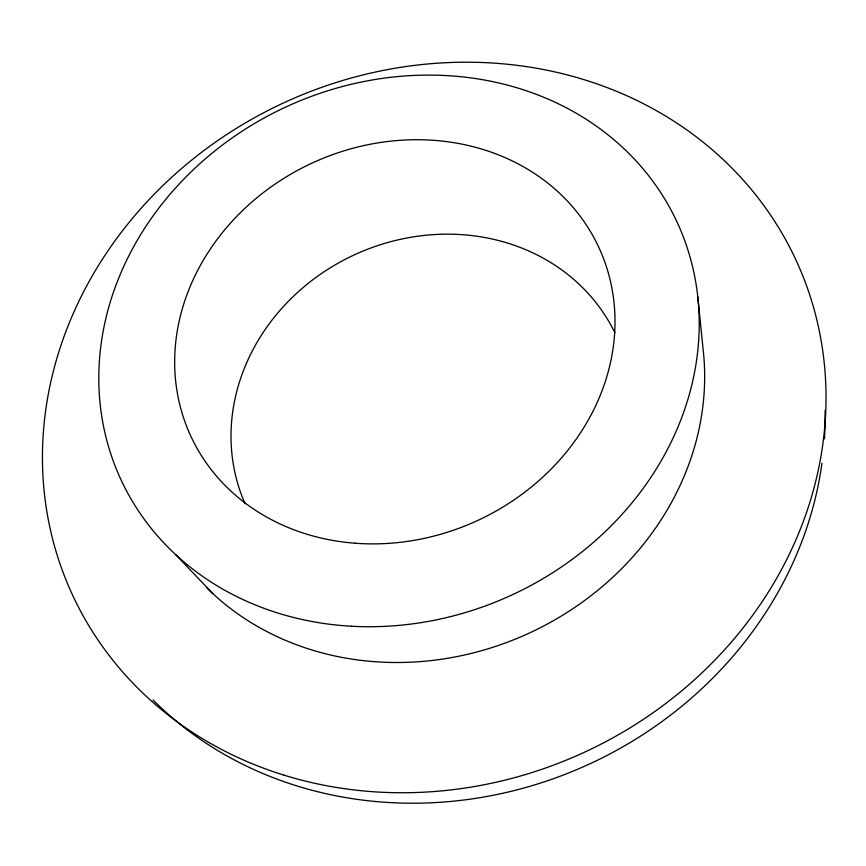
<?xml version="1.0" encoding="UTF-8"?>
<svg xmlns="http://www.w3.org/2000/svg" width="866" height="866" viewBox="0 0 866 866"><rect width="100%" height="100%" fill="white"/><g stroke="black" fill="none" stroke-linecap="round" stroke-linejoin="round"><path stroke-width="1.3" d="M175.874 554.814L212.7 593.535M697.758 296.605L703.246 350.568A288.508 257.332 -24.7 0 1 533.207 631.227A288.508 257.332 -24.7 0 1 206.779 587.852M825.06 410.538A389.213 351.444 -24.7 0 1 824.421 438.878M821.964 463.191A389.213 351.444 -24.7 0 1 552.833 778.902A389.213 351.444 -24.7 0 1 153.033 699.955M245.089 503.796A203.748 183.278 -24.7 0 1 354.346 254.853A203.748 183.278 -24.7 0 1 614.914 332.804M355.244 543.231A224.781 196.95 -24.7 0 0 602.195 255.145A224.781 196.95 -24.7 0 0 227.054 227.022A224.781 196.95 -24.7 0 0 355.244 543.231M351.564 626.237A306.434 268.893 -24.7 0 0 679.474 227.466A306.434 268.893 -24.7 0 0 166.023 199.028A306.434 268.893 -24.7 0 0 351.564 626.237M284.102 775.189A398.609 357.82 -24.7 0 0 822.7 350.524A398.609 357.82 -24.7 0 0 195.9 156.714A398.609 357.82 -24.7 0 0 284.102 775.189"/></g></svg>
